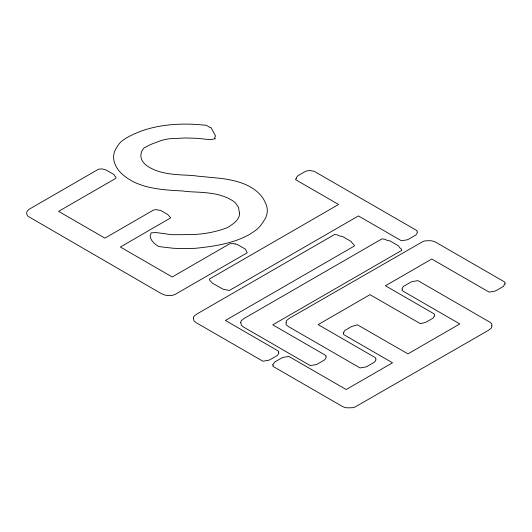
<?xml version="1.0" encoding="UTF-8"?>
<svg xmlns="http://www.w3.org/2000/svg" width="532" height="532" viewBox="0 0 532 532"><rect width="100%" height="100%" fill="white"/><g stroke="black" fill="none" stroke-linecap="round" stroke-linejoin="round"><path stroke-width="0.8" d="M235.244 243.929L237.312 244.487L245.033 248.943L245.997 250.14A7.368 4.256 0 0 1 246.13 250.732L247.24 252.767L175.068 294.429L171.69 295.553L166.37 295.34A7.368 4.256 0 0 1 164.993 295.1L161.189 293.531L28.163 216.391A12.781 7.375 0 0 1 27.066 214.915L26.613 213.525L26.893 211.955A15.069 8.698 0 0 1 27.292 211.131L28.808 209.455L98.36 169.302A1.988 1.144 0 0 1 98.852 169.123L99.331 169.05A1.297 0.745 0 0 1 99.903 169.096L101.718 168.857L105.821 169.861L113.755 174.423L114.719 175.62A7.368 4.256 0 0 1 114.846 176.212L115.823 177.05L115.956 178.247L58.593 211.364L104.924 238.117L153.515 210.067A1.988 1.144 0 0 1 154.007 209.887L154.493 209.814A1.297 0.745 0 0 1 155.058 209.854L156.88 209.621L157.977 210.093A7.162 4.136 0 0 1 159.121 210.173L160.97 210.619L167.806 214.549L170.06 217.129A1.988 1.144 0 0 1 170.373 217.408L170.499 217.688A1.297 0.745 0 0 1 170.426 218.02L120.372 247.034L172.222 276.973L228.9 244.248L230.555 243.603L231.846 243.822A1.988 1.144 0 0 1 232.338 243.643L232.817 243.57A1.297 0.745 0 0 1 233.388 243.616L234.1 243.849A7.162 4.136 0 0 1 235.244 243.929M193.422 318.316L194.054 321.015L196.328 322.784L262.921 361.228L266.439 360.59A7.368 4.256 0 0 0 267.47 360.516L269.538 359.958L277.265 355.496L278.229 354.305A7.162 4.136 0 0 0 278.362 353.64L278.775 353.235A1.297 0.745 0 0 0 278.848 352.902L278.721 352.623A1.988 1.144 0 0 0 278.409 352.344L278.795 351.599L277.671 350.641L225.415 320.464L354.485 245.944L353.8 244.394L352.729 243.636A3.332 1.922 0 0 1 352.384 243.35L351.18 241.488L342.349 236.394L340.886 236.281A4.628 2.673 0 0 1 339.995 236.082L337.527 234.938L334.628 234.479L196.727 314.099L194.007 316.294A7.368 4.256 0 0 0 193.595 317.092L193.422 318.316M240.777 322.691L241.408 325.391L243.683 327.153L310.276 365.604L313.794 364.959A7.368 4.256 0 0 0 314.824 364.886L316.892 364.327L324.62 359.871L325.584 358.674A7.162 4.136 0 0 0 325.717 358.016L326.129 357.604A1.297 0.745 0 0 0 326.202 357.278L326.076 356.999A1.988 1.144 0 0 0 325.764 356.713L326.149 355.968L325.025 355.01L272.77 324.839L401.84 250.319L401.155 248.763L400.084 248.012A3.332 1.922 0 0 1 399.738 247.726L398.534 245.857L389.703 240.763L388.24 240.657A4.628 2.673 0 0 1 387.349 240.451L384.882 239.307L381.983 238.855L244.082 318.469L241.362 320.663A7.368 4.256 0 0 0 240.949 321.461L240.777 322.691M286.143 322.465L286.063 324.587L288.344 326.528L360.051 367.931L363.575 367.286A7.368 4.256 0 0 0 364.606 367.213L366.674 366.654L374.395 362.199L375.359 361.002A7.162 4.136 0 0 0 375.499 360.344L375.911 359.931A1.297 0.745 0 0 0 375.984 359.605L375.858 359.326A1.988 1.144 0 0 0 375.545 359.04L375.924 358.295L374.807 357.338L318.129 324.62L369.986 294.681L420.24 323.582A1.297 0.745 0 0 0 420.812 323.622L421.291 323.549A1.988 1.144 0 0 0 421.783 323.37L426.245 322.073L433.061 318.123L433.833 317.052A7.162 4.136 0 0 0 433.966 316.394C435.695 315.888 433.693 315.197 434.378 314.711A1.297 0.745 0 0 0 434.451 314.379L434.325 314.099A1.988 1.144 0 0 0 434.012 313.82L385.427 285.764L431.765 259.018L489.127 292.135L492.645 291.496A7.368 4.256 0 0 0 493.676 291.416L495.744 290.858L503.651 286.283L504.156 284.853L505.387 283.915L504.575 283.217L504.981 282.864A1.297 0.745 0 0 0 505.054 282.532L504.928 282.259A1.988 1.144 0 0 0 504.615 281.973L435.07 241.821L432.177 240.943A15.069 8.698 0 0 0 430.74 240.71L425.62 240.81A12.781 7.375 0 0 0 423.053 241.448L289.448 318.249L286.728 320.444A7.368 4.256 0 0 0 286.316 321.242L286.143 322.465M491.807 325.843L491.635 327.306A7.368 4.256 0 0 1 491.216 328.104L488.496 330.299L354.891 407.1A12.781 7.375 0 0 1 352.324 407.731L347.203 407.838A15.069 8.698 0 0 1 345.773 407.605L342.874 406.727L273.328 366.575A1.988 1.144 0 0 1 273.016 366.289L272.889 366.009A1.297 0.745 0 0 1 272.963 365.683L273.375 365.331L272.557 364.633L273.794 363.695L274.293 362.265L282.199 357.684L284.268 357.132A7.368 4.256 0 0 1 285.298 357.052L288.816 356.413L346.186 389.53L392.516 362.784L343.978 334.754A1.988 1.144 0 0 1 343.625 334.442L343.492 334.169A1.297 0.745 0 0 1 343.566 333.837C344.257 333.351 342.256 332.66 343.978 332.154A7.162 4.136 0 0 1 344.118 331.496L344.889 330.425L351.699 326.475L356.161 325.178A1.988 1.144 0 0 1 356.653 324.999L357.138 324.926A1.297 0.745 0 0 1 357.704 324.966L407.964 353.866L459.814 323.928L403.143 291.21L402.019 290.253L402.445 289.534A1.988 1.144 0 0 1 402.092 289.222L401.966 288.942A1.297 0.745 0 0 1 402.039 288.617L402.451 288.204A7.162 4.136 0 0 1 402.591 287.546L403.549 286.349L411.276 281.894L413.344 281.335A7.368 4.256 0 0 1 414.375 281.262L417.893 280.617L490.058 322.286L491.887 323.961L491.807 325.843M296.105 178.566L295.553 179.643L338.578 204.481L209.502 279.001L209.701 280.284L212.62 283.33L223.101 289.202A4.037 2.328 0 0 0 223.992 289.395L229.358 290.465L358.435 215.945L401.461 240.783L404.978 240.145A7.368 4.256 0 0 0 406.009 240.072L408.077 239.513L415.798 235.051L416.762 233.861A7.162 4.136 0 0 0 416.902 233.196L417.314 232.79A1.297 0.745 0 0 0 417.387 232.457L417.261 232.178A1.988 1.144 0 0 0 416.948 231.899L417.268 231.034L415.798 229.957L314.113 171.251L310.994 170.725A2.002 1.157 0 0 0 310.588 170.559L309.97 170.446A1.297 0.745 0 0 0 309.405 170.486L308.58 170.725A7.368 4.256 0 0 0 307.549 170.805L305.481 171.364L297.76 175.819L296.79 177.016A7.162 4.136 0 0 0 296.657 177.675L296.105 178.566M239.413 213.113L239.387 214.709A18.514 10.687 0 0 1 239.154 216.258C237.452 221.232 232.717 224.185 228.527 226.918A23.867 13.779 0 0 1 226.16 228.095C214.077 232.517 200.963 234.752 188.109 234.546A158.782 91.67 0 0 1 183.553 234.672L171.823 234.705L157.352 232.723A15.069 8.698 0 0 0 155.896 232.55L151.141 232.836L150.563 234.878A7.368 4.256 0 0 0 150.157 235.496C150.057 239.912 154.107 243.41 157.445 245.737A24.951 14.404 0 0 0 158.696 246.549L172.222 248.158A67.099 38.736 0 0 0 179.404 248.437L191.128 248.404A158.782 91.67 0 0 0 195.69 248.278C214.03 246.369 233.189 243.55 249.448 234.492A105.176 60.728 0 0 0 257.448 228.933L259.769 226.559A94.144 54.357 0 0 0 263.925 220.667C267.875 215.44 268.381 208.504 265.342 202.712A83.231 48.053 0 0 0 263.905 199.799A57.895 33.423 0 0 0 261.857 196.647C252.121 184.285 235.836 180.401 220.98 178.393L198.203 176.205A61.626 35.578 0 0 0 190.11 175.374C175.62 174.589 159.773 174.436 147.298 166.017A24.678 14.244 0 0 1 145.023 164.129C139.989 159.839 139.484 153.13 143.713 148.175L147.118 146.307A67.099 38.736 0 0 1 152.697 143.687L161.555 140.415A36.09 20.834 0 0 1 165.525 139.444A36.788 21.24 0 0 1 169.868 138.726L185.701 137.968L197.226 138.327L208.956 139.55A4.628 2.673 0 0 0 209.907 139.61L215.473 138.752C213.119 137.236 216.677 136.751 215.068 135.048L210.805 127.321L210.067 127.367A1.297 0.745 0 0 1 209.528 127.261L209.162 127.062A1.988 1.144 0 0 1 208.863 126.776L206.409 125.293L200.744 124.801A27.598 15.933 0 0 0 198.855 124.614C174.097 122.839 147.763 125.459 126.011 138.194A70.736 40.838 0 0 0 120.664 142.017L119.015 144.006A71.96 41.549 0 0 0 115.77 149.113C112.325 154.759 113.276 161.888 116.628 167.341A57.895 33.423 0 0 0 118.676 170.493C134.19 188.262 160.345 189.891 182.33 190.935A61.626 35.578 0 0 0 190.423 191.759C204.92 192.551 220.76 192.704 233.242 201.123A24.678 14.244 0 0 1 235.51 203.011L238.562 207.42L239.413 213.113"/></g></svg>
